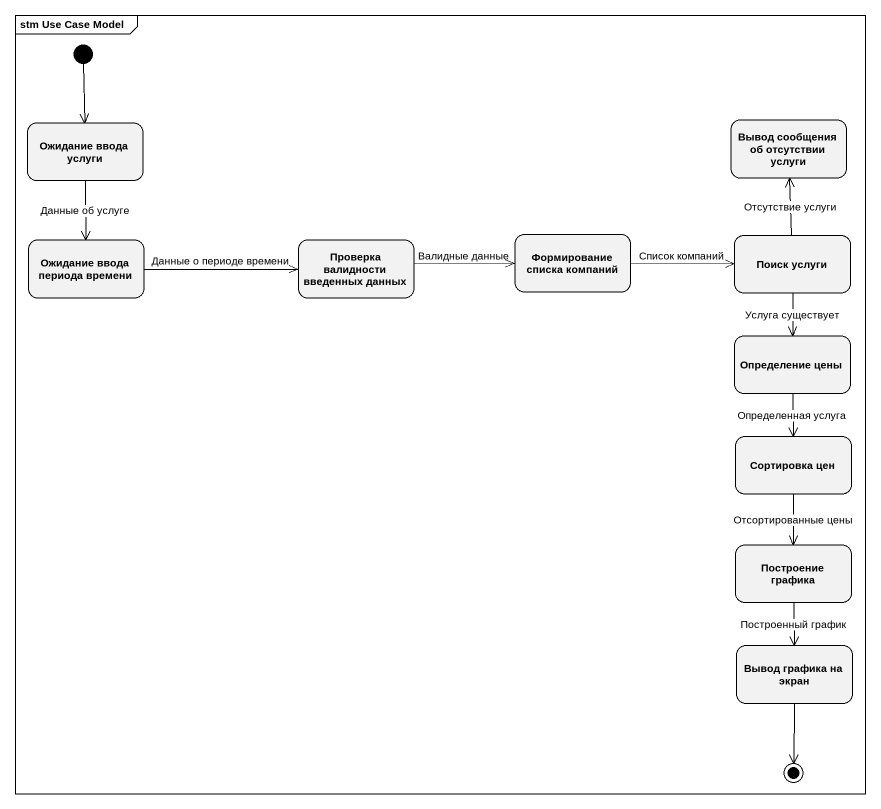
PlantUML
@startuml
mainframe stm Use Case Model
hide empty description
state "Ожидание ввода услуги" as Ожидание_ввода_услуги
state "Вывод сообщения об отсутствии услуги" as Вывод_сообщения_об
state "Ожидание ввода периода времени" as Ожидание_ввода_периода
state "Проверка валидности введенных данных" as Проверка_валидности
state "Формирование списка компаний" as Формирование_списка_компаний
state "Поиск услуги" as Поиск_услуги
state "Определение цены" as Определение_цены
state "Сортировка цен" as Сортировка_цен
state "Построение графика" as Построение_графика
state "Вывод графика на экран" as Вывод_графика_на_экран
[*] --> Ожидание_ввода_услуги
Ожидание_ввода_услуги --> Ожидание_ввода_периода : Данные об услуге
Ожидание_ввода_периода -right-> Проверка_валидности : Данные о периоде времени
Проверка_валидности -right-> Формирование_списка_компаний : Валидные данные
Формирование_списка_компаний -right-> Поиск_услуги : Список компаний
Поиск_услуги -up-> Вывод_сообщения_об : Отсутствие услуги
Поиск_услуги --> Определение_цены : Услуга существует
Определение_цены --> Сортировка_цен : Определенная услуга
Сортировка_цен --> Построение_графика : Отсортированные цены
Построение_графика --> Вывод_графика_на_экран : Построенный график
Вывод_графика_на_экран --> [*]
@enduml
